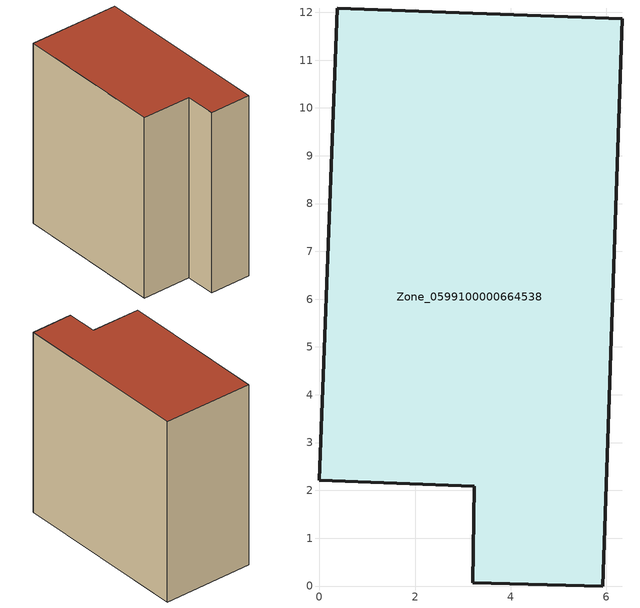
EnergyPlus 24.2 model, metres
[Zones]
Zone_0599100000664538
 floor ground (C_G): 6.33,11.87 5.93,0 3.21,0.07 3.24,2.09 0,2.21 0.37,12.09 z0
 wall outside (C_F): 5.93,0 6.33,11.87 0.37,12.09 0,2.21 3.24,2.09 3.21,0.07 5.93,0 z0:12.26
 roof outside (C_R): 3.21,0.07 5.93,0 6.33,11.87 0.37,12.09 0,2.21 3.24,2.09 z12.26
[BUILDING]
Pand.0599100000664538: North Axis=0; Terrain=City; Loads Convergence Tolerance Value=0.04; Temperature Convergence Tolerance Value=0.4; Solar Distribution=FullExterior; Maximum Number of Warmup Days=25; Minimum Number of Warmup Days=1
[Site:Location]
Rotterdam.The.Hague.AP_ZH_NLD Design_Conditions: Latitude=51.96; Longitude=4.45; Time Zone=1; Elevation=-4.5
[SITE:GROUNDTEMPERATURE:BUILDINGSURFACE]
18, 18, 18, 18, 18, 18, 18, 18, 18, 18, 18, 18
[MATERIAL] Thermal Absorptance=0.9; Solar Absorptance=0.7; Visible Absorptance=0.7
Name | Roughness | Thickness | Conductivity | Density | Specific Heat
G.TI.1946 | MediumSmooth | 0.15 | 1 | 540 | 1210
F.TI.1946 | Rough | 0.3 | 0.857143 | 1920 | 840
R.TI.1946 | MediumRough | 0.2 | 0.1 | 1500 | 1000
[CONSTRUCTION]
C_G: G.TI.1946
C_F: F.TI.1946
C_R: R.TI.1946
[ZONE]
Zone_0599100000664538: Type=1; Multiplier=1; Ceiling Height=Autocalculate; Volume=Autocalculate; Floor Area=autocalculate; Part of Total Floor Area=Yes
[ZONEINFILTRATION:DESIGNFLOWRATE]
Infil_Zone_0599100000664538: Zone or ZoneList or Space or SpaceList=Zone_0599100000664538; Schedule=AlwaysOn; Design Flow Rate Calculation Method=Flow/Area; Flow Rate per Floor Area=0.003; Constant Term Coefficient=1; Temperature Term Coefficient=0; Velocity Term Coefficient=0; Velocity Squared Term Coefficient=0
[HVACTEMPLATE:ZONE:IDEALLOADSAIRSYSTEM]
Zone_0599100000664538: Maximum Heating Supply Air Temperature=50; Minimum Cooling Supply Air Temperature=13; Maximum Heating Supply Air Humidity Ratio=0.0156; Minimum Cooling Supply Air Humidity Ratio=0.0077; Heating Limit=NoLimit; Cooling Limit=NoLimit; Dehumidification Control Type=ConstantSensibleHeatRatio; Cooling Sensible Heat Ratio=0.7; Dehumidification Setpoint=60; Humidification Control Type=None; Humidification Setpoint=30; Outdoor Air Method=None; Outdoor Air Flow Rate per Person=0.00944; Outdoor Air Flow Rate per Zone Floor Area=0; Outdoor Air Flow Rate per Zone=0; Demand Controlled Ventilation Type=None; Outdoor Air Economizer Type=NoEconomizer; Heat Recovery Type=None; Sensible Heat Recovery Effectiveness=0.7; Latent Heat Recovery Effectiveness=0.65
[ZONECONTROL:THERMOSTAT]
ThermostatControl_Zone_0599100000664538: Zone or ZoneList=Zone_0599100000664538; Control Type Schedule=DualSetpointControlType; Control 1=Thermostat_Zone_0599100000664538; Temperature Difference Between Cutout And Setpoint=0
[THERMOSTATSETPOINT:DUALSETPOINT]
Thermostat_Zone_0599100000664538: Heating Setpoint Temperature Schedule=HeatingSetpoint_Zone_0599100000664538; Cooling Setpoint Temperature Schedule=CoolingSetpoint_Zone_0599100000664538
[SCHEDULE:COMPACT]
HeatingSetpoint_Zone_0599100000664538: Through: 12/31, For: AllDays, Until: 24:00, 21
CoolingSetpoint_Zone_0599100000664538: Through: 12/31, For: AllDays, Until: 24:00, 24
DualSetpointControlType: Through: 12/31, For: AllDays, Until: 24:00, 4
AlwaysOn: Through: 12/31, For: AllDays, Until: 24:00, 1
